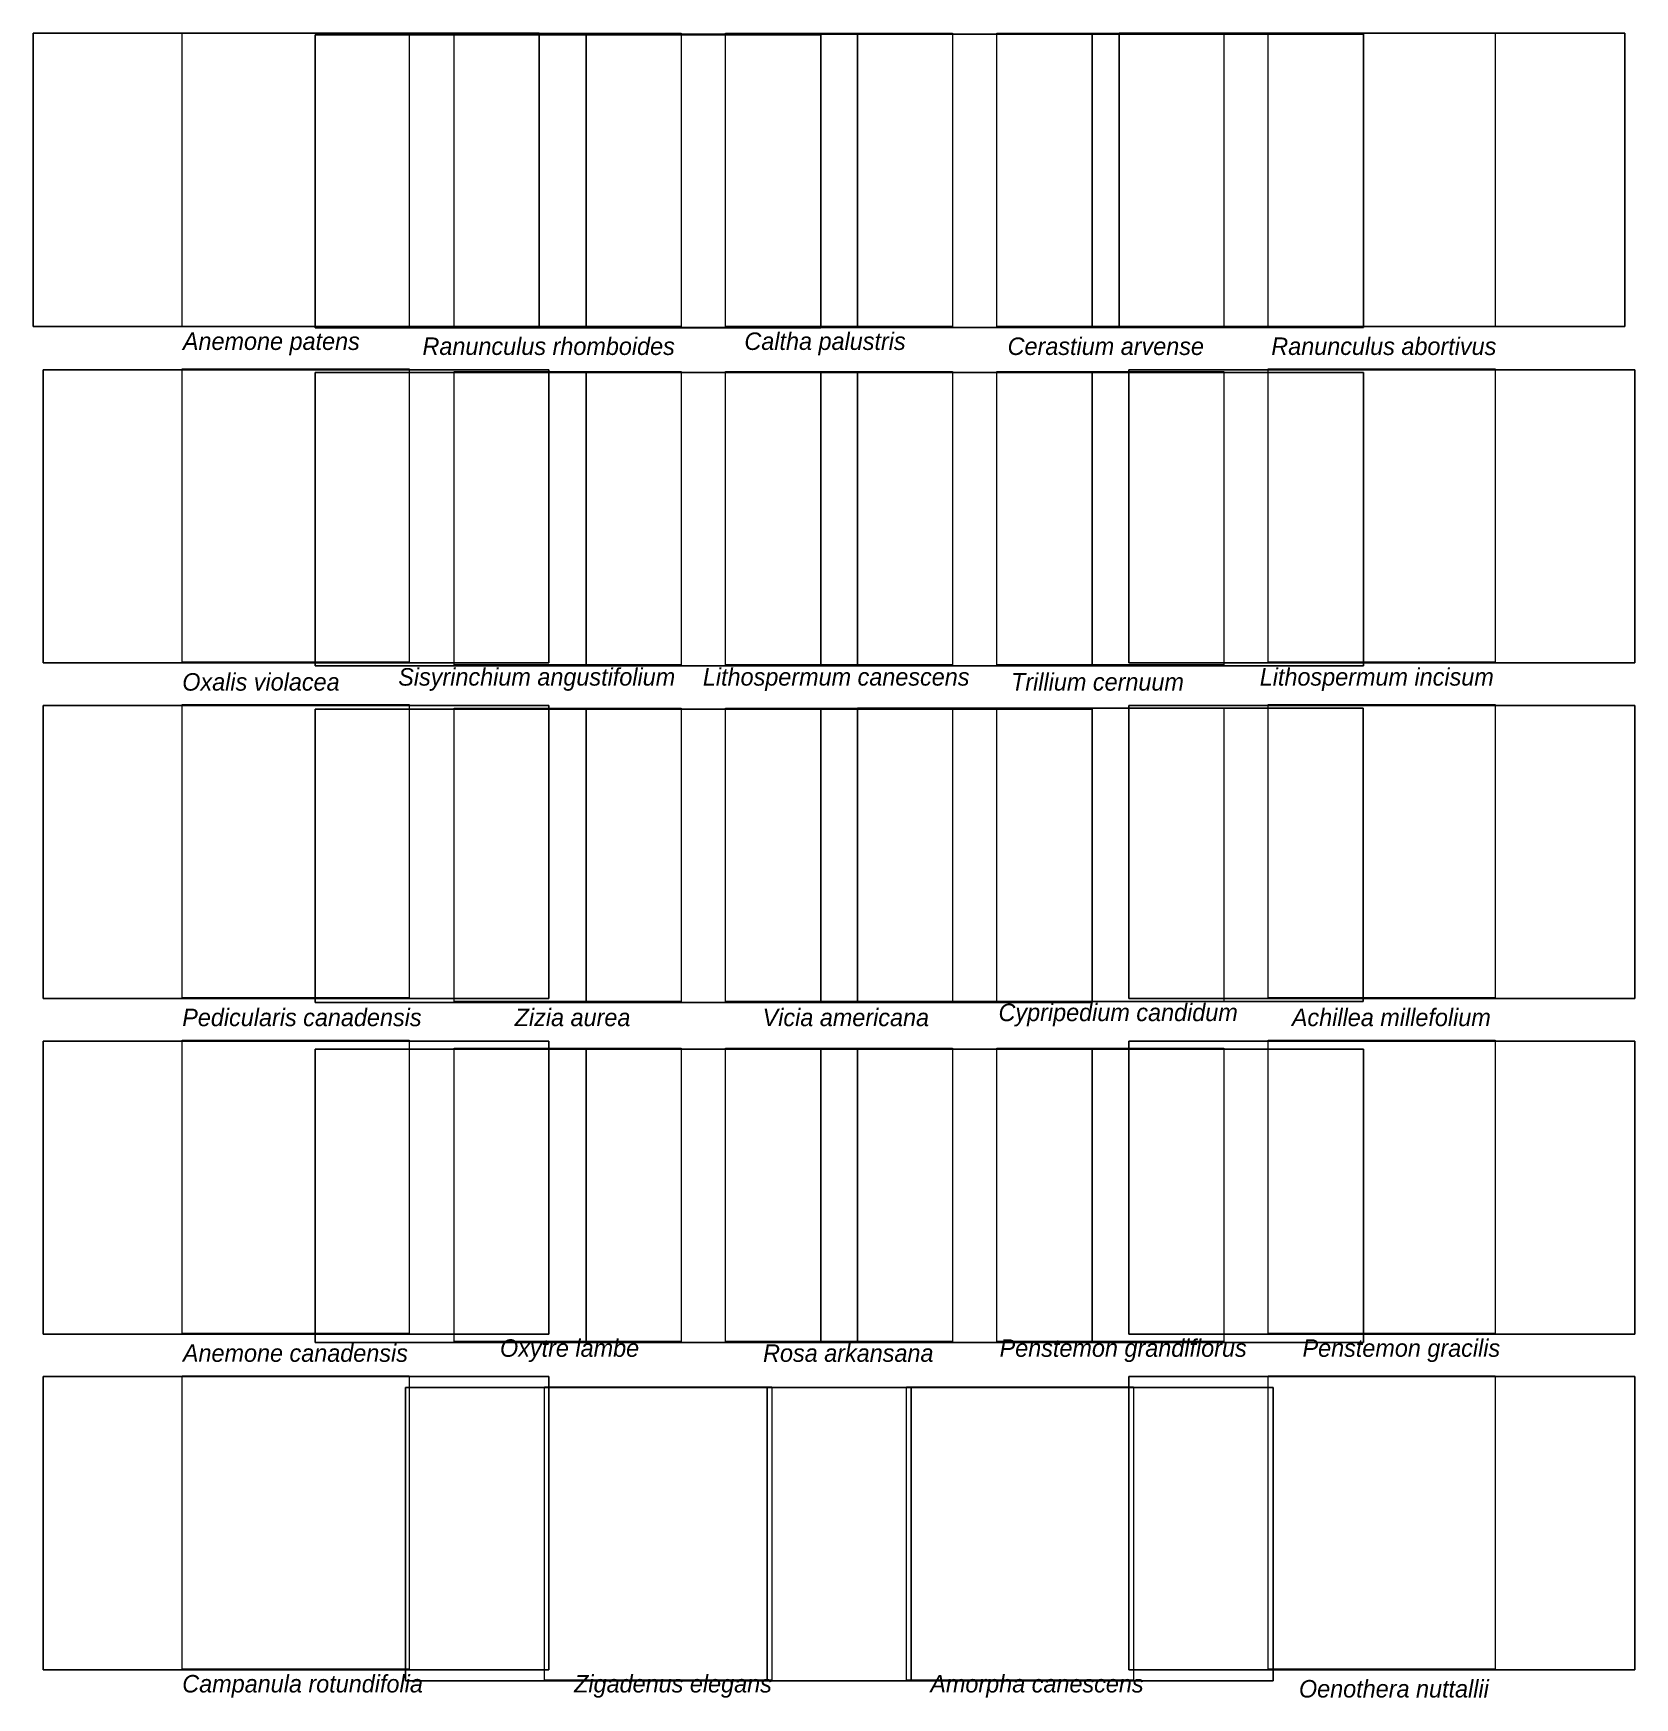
# Model space of a CAD drawing. Header units: inches. Extents: x -1 to 9.4, y -10.8 to 0.
import ezdxf

# ---------------------------------------------------------------- set-up
doc = ezdxf.new("R2010")
doc.units = ezdxf.units.IN
doc.header["$MEASUREMENT"] = 0
doc.layers.add('Layer 1', color=7, linetype='Continuous')
picture_1 = doc.add_image_def('image1.png', size_in_pixel=(1000, 580))
picture_2 = doc.add_image_def('image2.png', size_in_pixel=(1000, 580))
picture_3 = doc.add_image_def('image3.png', size_in_pixel=(1000, 580))
picture_4 = doc.add_image_def('image4.png', size_in_pixel=(1000, 580))
picture_5 = doc.add_image_def('image5.png', size_in_pixel=(1000, 580))
picture_6 = doc.add_image_def('image6.png', size_in_pixel=(1000, 580))
picture_7 = doc.add_image_def('image7.png', size_in_pixel=(1000, 580))
picture_8 = doc.add_image_def('image8.png', size_in_pixel=(1000, 580))
picture_9 = doc.add_image_def('image9.png', size_in_pixel=(1000, 580))
picture_10 = doc.add_image_def('image10.png', size_in_pixel=(1000, 580))
picture_11 = doc.add_image_def('image11.png', size_in_pixel=(1000, 580))
picture_12 = doc.add_image_def('image12.png', size_in_pixel=(1000, 580))
picture_13 = doc.add_image_def('image13.png', size_in_pixel=(1000, 580))
picture_14 = doc.add_image_def('image14.png', size_in_pixel=(1000, 580))
picture_15 = doc.add_image_def('image15.png', size_in_pixel=(1000, 580))
picture_16 = doc.add_image_def('image16.png', size_in_pixel=(1000, 580))
picture_17 = doc.add_image_def('image17.png', size_in_pixel=(1000, 580))
picture_18 = doc.add_image_def('image18.png', size_in_pixel=(1000, 580))
picture_19 = doc.add_image_def('image19.png', size_in_pixel=(1000, 580))
picture_20 = doc.add_image_def('image20.png', size_in_pixel=(1000, 580))
picture_21 = doc.add_image_def('image21.png', size_in_pixel=(1000, 580))
picture_22 = doc.add_image_def('image22.png', size_in_pixel=(1000, 580))
picture_23 = doc.add_image_def('image23.png', size_in_pixel=(1000, 580))
picture_24 = doc.add_image_def('image24.png', size_in_pixel=(1000, 580))

# ---------------------------------------------------------------- blocks, each defined once
blk = doc.blocks.new('block 2')
at = {"layer": 'Layer 1', "lineweight": 0}
blk.add_lwpolyline([(1.466, -1.9), (-0.004, -1.9), (-0.004, 0), (1.466, 0), (1.466, -1.9)], dxfattribs=at)
at = {"layer": 'Layer 1'}
image = blk.add_image(picture_1, insert=(-0.969, -1.9), size_in_units=(3.276, 1.9), dxfattribs=at)
blk = doc.blocks.new('block 3')
at = {"layer": 'Layer 1', "lineweight": 0}
blk.add_lwpolyline([(3.228, -1.9), (1.757, -1.9), (1.757, 0), (3.228, 0), (3.228, -1.9)], dxfattribs=at)
at = {"layer": 'Layer 1'}
image = blk.add_image(picture_2, insert=(0.856, -1.909), size_in_units=(3.276, 1.9), dxfattribs=at)
blk = doc.blocks.new('block 4')
at = {"layer": 'Layer 1', "lineweight": 0}
blk.add_lwpolyline([(4.985, -1.9), (3.515, -1.9), (3.515, 0), (4.985, 0), (4.985, -1.9)], dxfattribs=at)
at = {"layer": 'Layer 1'}
image = blk.add_image(picture_3, insert=(2.613, -1.906), size_in_units=(3.276, 1.9), dxfattribs=at)
blk = doc.blocks.new('block 5')
at = {"layer": 'Layer 1', "lineweight": 0}
blk.add_lwpolyline([(6.743, -1.9), (5.272, -1.9), (5.272, 0), (6.743, 0), (6.743, -1.9)], dxfattribs=at)
at = {"layer": 'Layer 1'}
image = blk.add_image(picture_4, insert=(4.37, -1.906), size_in_units=(3.276, 1.9), dxfattribs=at)
blk = doc.blocks.new('block 6')
at = {"layer": 'Layer 1', "lineweight": 0}
blk.add_lwpolyline([(1.466, -4.075), (-0.004, -4.075), (-0.004, -2.175), (1.466, -2.175), (1.466, -4.075)], dxfattribs=at)
at = {"layer": 'Layer 1'}
image = blk.add_image(picture_5, insert=(-0.906, -4.08), size_in_units=(3.276, 1.9), dxfattribs=at)
blk = doc.blocks.new('block 7')
at = {"layer": 'Layer 1', "lineweight": 0}
blk.add_lwpolyline([(3.228, -4.092), (1.757, -4.092), (1.757, -2.192), (3.228, -2.192), (3.228, -4.092)], dxfattribs=at)
at = {"layer": 'Layer 1'}
image = blk.add_image(picture_6, insert=(0.856, -4.098), size_in_units=(3.276, 1.9), dxfattribs=at)
blk = doc.blocks.new('block 8')
at = {"layer": 'Layer 1', "lineweight": 0}
blk.add_lwpolyline([(4.985, -4.092), (3.515, -4.092), (3.515, -2.192), (4.985, -2.192), (4.985, -4.092)], dxfattribs=at)
at = {"layer": 'Layer 1'}
image = blk.add_image(picture_7, insert=(2.613, -4.098), size_in_units=(3.276, 1.9), dxfattribs=at)
blk = doc.blocks.new('block 9')
at = {"layer": 'Layer 1', "lineweight": 0}
blk.add_lwpolyline([(6.743, -4.092), (5.272, -4.092), (5.272, -2.192), (6.743, -2.192), (6.743, -4.092)], dxfattribs=at)
at = {"layer": 'Layer 1'}
image = blk.add_image(picture_8, insert=(4.37, -4.098), size_in_units=(3.276, 1.9), dxfattribs=at)
blk = doc.blocks.new('block 10')
at = {"layer": 'Layer 1', "lineweight": 0}
blk.add_lwpolyline([(8.5, -4.075), (7.029, -4.075), (7.029, -2.175), (8.5, -2.175), (8.5, -4.075)], dxfattribs=at)
at = {"layer": 'Layer 1'}
image = blk.add_image(picture_9, insert=(6.128, -4.08), size_in_units=(3.276, 1.9), dxfattribs=at)
blk = doc.blocks.new('block 11')
at = {"layer": 'Layer 1', "lineweight": 0}
blk.add_lwpolyline([(1.466, -6.249), (-0.004, -6.249), (-0.004, -4.349), (1.466, -4.349), (1.466, -6.249)], dxfattribs=at)
at = {"layer": 'Layer 1'}
image = blk.add_image(picture_10, insert=(-0.906, -6.255), size_in_units=(3.276, 1.9), dxfattribs=at)
blk = doc.blocks.new('block 12')
at = {"layer": 'Layer 1', "lineweight": 0}
blk.add_lwpolyline([(3.228, -6.273), (1.757, -6.273), (1.757, -4.373), (3.228, -4.373), (3.228, -6.273)], dxfattribs=at)
at = {"layer": 'Layer 1'}
image = blk.add_image(picture_11, insert=(0.856, -6.279), size_in_units=(3.276, 1.9), dxfattribs=at)
blk = doc.blocks.new('block 13')
at = {"layer": 'Layer 1', "lineweight": 0}
blk.add_lwpolyline([(4.985, -6.273), (3.515, -6.273), (3.515, -4.373), (4.985, -4.373), (4.985, -6.273)], dxfattribs=at)
at = {"layer": 'Layer 1'}
image = blk.add_image(picture_12, insert=(2.613, -6.279), size_in_units=(3.276, 1.9), dxfattribs=at)
blk = doc.blocks.new('block 14')
at = {"layer": 'Layer 1', "lineweight": 0}
blk.add_lwpolyline([(6.743, -6.273), (5.272, -6.273), (5.272, -4.373), (6.743, -4.373), (6.743, -6.273)], dxfattribs=at)
at = {"layer": 'Layer 1'}
image = blk.add_image(picture_13, insert=(4.369, -6.273), size_in_units=(3.276, 1.9), dxfattribs=at)
blk = doc.blocks.new('block 15')
at = {"layer": 'Layer 1', "lineweight": 0}
blk.add_lwpolyline([(8.5, -6.249), (7.029, -6.249), (7.029, -4.349), (8.5, -4.349), (8.5, -6.249)], dxfattribs=at)
at = {"layer": 'Layer 1'}
image = blk.add_image(picture_14, insert=(6.128, -6.255), size_in_units=(3.276, 1.9), dxfattribs=at)
blk = doc.blocks.new('block 16')
at = {"layer": 'Layer 1', "lineweight": 0}
blk.add_lwpolyline([(1.466, -8.424), (-0.004, -8.424), (-0.004, -6.524), (1.466, -6.524), (1.466, -8.424)], dxfattribs=at)
at = {"layer": 'Layer 1'}
image = blk.add_image(picture_15, insert=(-0.906, -8.43), size_in_units=(3.276, 1.9), dxfattribs=at)
blk = doc.blocks.new('block 17')
at = {"layer": 'Layer 1', "lineweight": 0}
blk.add_lwpolyline([(3.228, -8.477), (1.757, -8.477), (1.757, -6.577), (3.228, -6.577), (3.228, -8.477)], dxfattribs=at)
at = {"layer": 'Layer 1'}
image = blk.add_image(picture_16, insert=(0.856, -8.483), size_in_units=(3.276, 1.9), dxfattribs=at)
blk = doc.blocks.new('block 18')
at = {"layer": 'Layer 1', "lineweight": 0}
blk.add_lwpolyline([(4.985, -8.477), (3.515, -8.477), (3.515, -6.577), (4.985, -6.577), (4.985, -8.477)], dxfattribs=at)
at = {"layer": 'Layer 1'}
image = blk.add_image(picture_17, insert=(2.613, -8.483), size_in_units=(3.276, 1.9), dxfattribs=at)
blk = doc.blocks.new('block 19')
at = {"layer": 'Layer 1', "lineweight": 0}
blk.add_lwpolyline([(6.743, -8.477), (5.272, -8.477), (5.272, -6.577), (6.743, -6.577), (6.743, -8.477)], dxfattribs=at)
at = {"layer": 'Layer 1'}
image = blk.add_image(picture_18, insert=(4.37, -8.483), size_in_units=(3.276, 1.9), dxfattribs=at)
blk = doc.blocks.new('block 20')
at = {"layer": 'Layer 1', "lineweight": 0}
blk.add_lwpolyline([(8.5, -8.424), (7.029, -8.424), (7.029, -6.524), (8.5, -6.524), (8.5, -8.424)], dxfattribs=at)
at = {"layer": 'Layer 1'}
image = blk.add_image(picture_19, insert=(6.128, -8.43), size_in_units=(3.276, 1.9), dxfattribs=at)
blk = doc.blocks.new('block 21')
at = {"layer": 'Layer 1', "lineweight": 0}
blk.add_lwpolyline([(1.466, -10.599), (-0.004, -10.599), (-0.004, -8.699), (1.466, -8.699), (1.466, -10.599)], dxfattribs=at)
at = {"layer": 'Layer 1'}
image = blk.add_image(picture_20, insert=(-0.906, -10.604), size_in_units=(3.276, 1.9), dxfattribs=at)
blk = doc.blocks.new('block 22')
at = {"layer": 'Layer 1', "lineweight": 0}
blk.add_lwpolyline([(3.814, -10.67), (2.343, -10.67), (2.343, -8.77), (3.814, -8.77), (3.814, -10.67)], dxfattribs=at)
at = {"layer": 'Layer 1'}
image = blk.add_image(picture_21, insert=(1.441, -10.675), size_in_units=(3.276, 1.9), dxfattribs=at)
blk = doc.blocks.new('block 23')
at = {"layer": 'Layer 1', "lineweight": 0}
blk.add_lwpolyline([(6.157, -10.67), (4.686, -10.67), (4.686, -8.77), (6.157, -8.77), (6.157, -10.67)], dxfattribs=at)
at = {"layer": 'Layer 1'}
image = blk.add_image(picture_22, insert=(3.785, -10.675), size_in_units=(3.276, 1.9), dxfattribs=at)
blk = doc.blocks.new('block 24')
at = {"layer": 'Layer 1', "lineweight": 0}
blk.add_lwpolyline([(8.5, -10.599), (7.029, -10.599), (7.029, -8.699), (8.5, -8.699), (8.5, -10.599)], dxfattribs=at)
at = {"layer": 'Layer 1'}
image = blk.add_image(picture_23, insert=(6.128, -10.604), size_in_units=(3.276, 1.9), dxfattribs=at)
blk = doc.blocks.new('block 25')
at = {"layer": 'Layer 1', "lineweight": 0}
blk.add_lwpolyline([(8.5, -1.9), (7.029, -1.9), (7.029, 0), (8.5, 0), (8.5, -1.9)], dxfattribs=at)
at = {"layer": 'Layer 1'}
image = blk.add_image(picture_24, insert=(6.064, -1.9), size_in_units=(3.276, 1.9), dxfattribs=at)

msp = doc.modelspace()

# ---------------------------------------------------------------- block references
at = {"layer": 'Layer 1'}
for name in ['block 2', 'block 3', 'block 4', 'block 5', 'block 25', 'block 6', 'block 7', 'block 8', 'block 9', 'block 10', 'block 11', 'block 12', 'block 13', 'block 14', 'block 15', 'block 16', 'block 17', 'block 18', 'block 19', 'block 20', 'block 21', 'block 24', 'block 22', 'block 23']:
    msp.add_blockref(name, (0, 0), dxfattribs=at)

# ---------------------------------------------------------------- texts
at = {"layer": 'Layer 1', "color": 250, "true_color": 0x231f20, "char_height": 0.11333, "attachment_point": 7}
for s, insert in [('\\fMyriad Pro|b0|i1|c0|p34;\\W1;Anemone patens', (0, -2.086)), ('\\fMyriad Pro|b0|i1|c0|p34;\\W1;Caltha palustris', (3.637, -2.086)), ('\\fMyriad Pro|b0|i1|c0|p34;\\W1;Ranunculus rhomboides', (1.552, -2.086)), ('\\fMyriad Pro|b0|i1|c0|p34;\\W1;Cerastium arvense', (5.342, -2.086)), ('\\fMyriad Pro|b0|i1|c0|p34;\\W1;Ranunculus abortivus', (7.05, -2.086)), ('\\fMyriad Pro|b0|i1|c0|p34;\\W1;Oxalis violacea', (-0.004, -4.261)), ('\\fMyriad Pro|b0|i1|c0|p34;\\W1;Sisyrinchium angustifolium', (1.395, -4.261)), ('\\fMyriad Pro|b0|i1|c0|p34;\\W1;Lithospermum canescens', (3.368, -4.261)), ('\\fMyriad Pro|b0|i1|c0|p34;\\W1;Trillium cernuum', (5.364, -4.261)), ('\\fMyriad Pro|b0|i1|c0|p34;\\W1;Lithospermum incisum', (6.975, -4.261)), ('\\fMyriad Pro|b0|i1|c0|p34;\\W1;Pedicularis canadensis', (-0.004, -6.435)), ('\\fMyriad Pro|b0|i1|c0|p34;\\W1;Zizia aurea', (2.149, -6.435)), ('\\fMyriad Pro|b0|i1|c0|p34;\\W1;Vicia americana', (3.755, -6.435)), ('\\fMyriad Pro|b0|i1|c0|p34;\\W1;Cypripedium candidum', (5.283, -6.435)), ('\\fMyriad Pro|b0|i1|c0|p34;\\W1;Achillea millefolium', (7.183, -6.435)), ('\\fMyriad Pro|b0|i1|c0|p34;\\W1;Anemone canadensis', (0, -8.61)), ('\\fMyriad Pro|b0|i1|c0|p34;\\W1;Oxytre lambe', (2.054, -8.61)), ('\\fMyriad Pro|b0|i1|c0|p34;\\W1;Rosa arkansana', (3.758, -8.61)), ('\\fMyriad Pro|b0|i1|c0|p34;\\W1;Penstemon grandiflorus', (5.29, -8.61)), ('\\fMyriad Pro|b0|i1|c0|p34;\\W1;Penstemon gracilis', (7.252, -8.61)), ('\\fMyriad Pro|b0|i1|c0|p34;\\W1;Campanula rotundifolia', (-0.004, -10.785)), ('\\fMyriad Pro|b0|i1|c0|p34;\\W1;Zigadenus elegans', (2.534, -10.785)), ('\\fMyriad Pro|b0|i1|c0|p34;\\W1;Amorpha canescens', (4.841, -10.785)), ('\\fMyriad Pro|b0|i1|c0|p34;\\W1;Oenothera nuttallii', (7.229, -10.785))]:
    msp.add_mtext(s, dxfattribs=dict(at, insert=insert))

doc.saveas('drawing.dxf')
